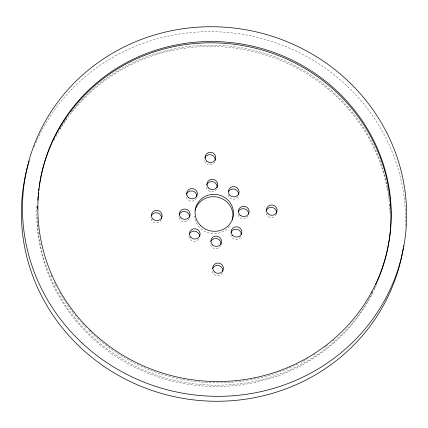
<?xml version="1.0" encoding="UTF-8"?>
<svg xmlns="http://www.w3.org/2000/svg" width="428" height="428" viewBox="0 0 428 428"><rect width="100%" height="100%" fill="white"/><g stroke="black" fill="none" stroke-linecap="round" stroke-linejoin="round"><path stroke-width="0.32" stroke-dasharray="2.14 1.6" d="M334.091 339.827A177.042 169.665 12.5 0 1 332.647 341.068M327.714 345.107A177.042 169.665 12.5 0 1 326.708 345.894M326.206 346.284A177.042 169.665 12.5 0 1 324.686 347.44M315.27 354.047A177.042 169.665 12.5 0 1 313.114 355.433M308.187 358.429A177.042 169.665 12.5 0 1 300.889 362.479M298.032 363.944A177.042 169.665 12.5 0 1 90.768 332.267M90.303 331.818A177.042 169.665 12.5 0 1 87.997 329.555M86.183 327.714A177.042 169.665 12.5 0 1 80.485 321.562M78.789 319.614A177.042 169.665 12.5 0 1 73.498 313.141M73.102 312.633A177.042 169.665 12.5 0 1 64.938 301.125M64.591 300.584A177.042 169.665 12.5 0 1 59.615 292.383M56.266 286.209A177.042 169.665 12.5 0 1 54.276 282.218M51.868 277.018A177.042 169.665 12.5 0 1 51.103 275.268M375.27 286.888A177.042 169.665 12.5 0 1 373.831 289.9M372.333 292.886A177.042 169.665 12.5 0 1 175.673 380.519A177.042 169.665 12.5 0 1 37.081 215.937M59.963 128.78A177.042 169.665 12.5 0 1 65.024 120.798M65.377 120.273A177.042 169.665 12.5 0 1 67.175 117.684M71.31 112.104A177.042 169.665 12.5 0 1 253.157 50.156A177.042 169.665 12.5 0 1 387.479 187.18M387.597 187.801A177.042 169.665 12.5 0 1 388.041 190.283M388.148 190.904A177.042 169.665 12.5 0 1 388.645 194.023M388.736 194.644A177.042 169.665 12.5 0 1 388.913 195.89M389.239 198.431A177.042 169.665 12.5 0 1 389.469 200.422M389.86 204.418A177.042 169.665 12.5 0 1 390.015 206.419M229.317 226.257A19.244 18.441 12.5 0 1 208.447 232.853A19.244 18.441 12.5 0 1 194.574 216.076M216.531 189.256A5.387 5.163 12.5 0 1 206.43 186.094M238.048 196.463A5.387 5.163 12.5 0 1 227.894 193.285M248.154 216.017A5.387 5.163 12.5 0 1 237.877 213.47M240.964 236.374A5.387 5.163 12.5 0 1 240.825 236.663M240.67 236.952A5.387 5.163 12.5 0 1 230.649 234.785M220.73 245.522A5.387 5.163 12.5 0 1 210.341 243.923M198.752 239.172A5.387 5.163 12.5 0 1 188.887 236.406M189.128 218.772A5.387 5.163 12.5 0 1 178.845 216.547M196.57 197.816A5.387 5.163 12.5 0 1 186.159 195.238M222.474 272.748A5.387 5.163 12.5 0 1 212.192 270.239M276.269 214.391A5.387 5.163 12.5 0 1 265.884 211.86M214.824 161.998A5.387 5.163 12.5 0 1 204.536 159.815M161.281 219.762A5.387 5.163 12.5 0 1 150.886 218.2M150.87 217.873A5.387 5.163 12.5 0 1 150.87 217.547M34.203 146.991A192.44 184.415 12.5 0 1 34.935 145.204M35.941 142.829A192.44 184.415 12.5 0 1 254.869 36.76A192.44 184.415 12.5 0 1 405.348 227.696M376.362 285.134A177.042 169.665 12.5 0 1 174.71 381.653A177.042 169.665 12.5 0 1 36.92 205.879M53.949 140.555A177.042 169.665 12.5 0 1 54.854 138.768M56.1 136.398A177.042 169.665 12.5 0 1 251.514 51.13A177.042 169.665 12.5 0 1 390.026 213.042"/><path stroke-width="0.64" d="M39.157 186.966A177.042 169.665 12.5 0 1 262.418 50.097A177.042 169.665 12.5 0 1 375.795 284.524M372.242 291.709A177.042 169.665 12.5 0 1 371.616 292.886M37.562 208.901A177.042 169.665 12.5 0 1 37.594 206.232M37.835 200.229A177.042 169.665 12.5 0 1 38.119 196.243M38.236 194.911A177.042 169.665 12.5 0 1 38.499 192.258M38.648 190.931A177.042 169.665 12.5 0 1 38.975 188.288M195.12 210.33A19.244 18.441 12.5 0 1 218.446 197.351A19.244 18.441 12.5 0 1 232.361 220.035M206.633 185.147A5.387 5.163 12.5 0 1 213.026 181.745A5.387 5.163 12.5 0 1 217.071 187.737M228.392 191.749A5.387 5.163 12.5 0 1 238.546 194.927M238.219 211.887A5.387 5.163 12.5 0 1 248.625 214.139M230.906 232.543A5.387 5.163 12.5 0 1 241.355 234.806M210.801 241.392A5.387 5.163 12.5 0 1 221.078 243.618M221.073 243.944A5.387 5.163 12.5 0 1 220.998 244.586M189.427 233.897A5.387 5.163 12.5 0 1 199.619 236.754M179.086 214.952A5.387 5.163 12.5 0 1 189.572 217.215M186.394 194.291A5.387 5.163 12.5 0 1 196.843 196.554M212.523 268.661A5.387 5.163 12.5 0 1 222.908 271.197M266.088 210.908A5.387 5.163 12.5 0 1 272.465 207.484A5.387 5.163 12.5 0 1 276.536 213.46M204.766 158.216A5.387 5.163 12.5 0 1 215.263 160.446M151.335 215.669A5.387 5.163 12.5 0 1 161.618 218.178M161.591 218.505A5.387 5.163 12.5 0 1 161.549 218.826M403.235 248.186A192.44 184.415 12.5 0 1 173.019 396.398A192.44 184.415 12.5 0 1 28.328 164.036M28.687 162.801A192.44 184.415 12.5 0 1 29.248 160.949M403.625 245.645A192.44 184.415 12.5 0 1 403.433 246.919M200.871 225.834A19.244 18.441 12.5 0 0 232.88 217.67A19.244 18.441 12.5 0 0 209.03 194.949A19.244 18.441 12.5 0 0 200.871 225.834M208.596 188.085A5.387 5.163 12.5 0 0 217.531 185.688A5.387 5.163 12.5 0 0 210.769 179.407A5.387 5.163 12.5 0 0 208.596 188.085M229.922 195.318A5.387 5.163 12.5 0 0 238.931 193.199A5.387 5.163 12.5 0 0 232.377 186.715A5.387 5.163 12.5 0 0 229.922 195.318M240.076 215.129A5.387 5.163 12.5 0 0 249.005 212.737A5.387 5.163 12.5 0 0 242.248 206.457A5.387 5.163 12.5 0 0 240.076 215.129M232.698 235.518A5.387 5.163 12.5 0 0 241.708 233.399A5.387 5.163 12.5 0 0 235.154 226.92A5.387 5.163 12.5 0 0 232.698 235.518M212.523 244.934A5.387 5.163 12.5 0 0 221.453 242.542A5.387 5.163 12.5 0 0 214.696 236.256A5.387 5.163 12.5 0 0 212.523 244.934M190.958 237.465A5.387 5.163 12.5 0 0 199.967 235.346A5.387 5.163 12.5 0 0 193.413 228.868A5.387 5.163 12.5 0 0 190.958 237.465M181.049 217.884A5.387 5.163 12.5 0 0 189.979 215.493A5.387 5.163 12.5 0 0 183.221 209.212A5.387 5.163 12.5 0 0 181.049 217.884M188.181 197.265A5.387 5.163 12.5 0 0 197.19 195.147A5.387 5.163 12.5 0 0 190.637 188.668A5.387 5.163 12.5 0 0 188.181 197.265M268.072 213.84A5.387 5.163 12.5 0 0 276.991 211.411A5.387 5.163 12.5 0 0 270.207 205.156A5.387 5.163 12.5 0 0 268.072 213.84M206.751 161.147A5.387 5.163 12.5 0 0 215.675 158.724A5.387 5.163 12.5 0 0 208.891 152.464A5.387 5.163 12.5 0 0 206.751 161.147M153.085 219.206A5.387 5.163 12.5 0 0 162.003 216.782A5.387 5.163 12.5 0 0 155.22 210.523A5.387 5.163 12.5 0 0 153.085 219.206M214.401 271.898A5.387 5.163 12.5 0 0 223.32 269.474A5.387 5.163 12.5 0 0 216.536 263.215A5.387 5.163 12.5 0 0 214.401 271.898M81.967 342.924A192.44 184.415 12.5 0 0 401.191 258.373A192.44 184.415 12.5 0 0 160.484 33.293A192.44 184.415 12.5 0 0 81.967 342.924M90.276 330.229A177.042 169.665 12.5 0 0 385.473 257.597A177.042 169.665 12.5 0 0 167.888 46.77A177.042 169.665 12.5 0 0 90.276 330.229"/></g></svg>
